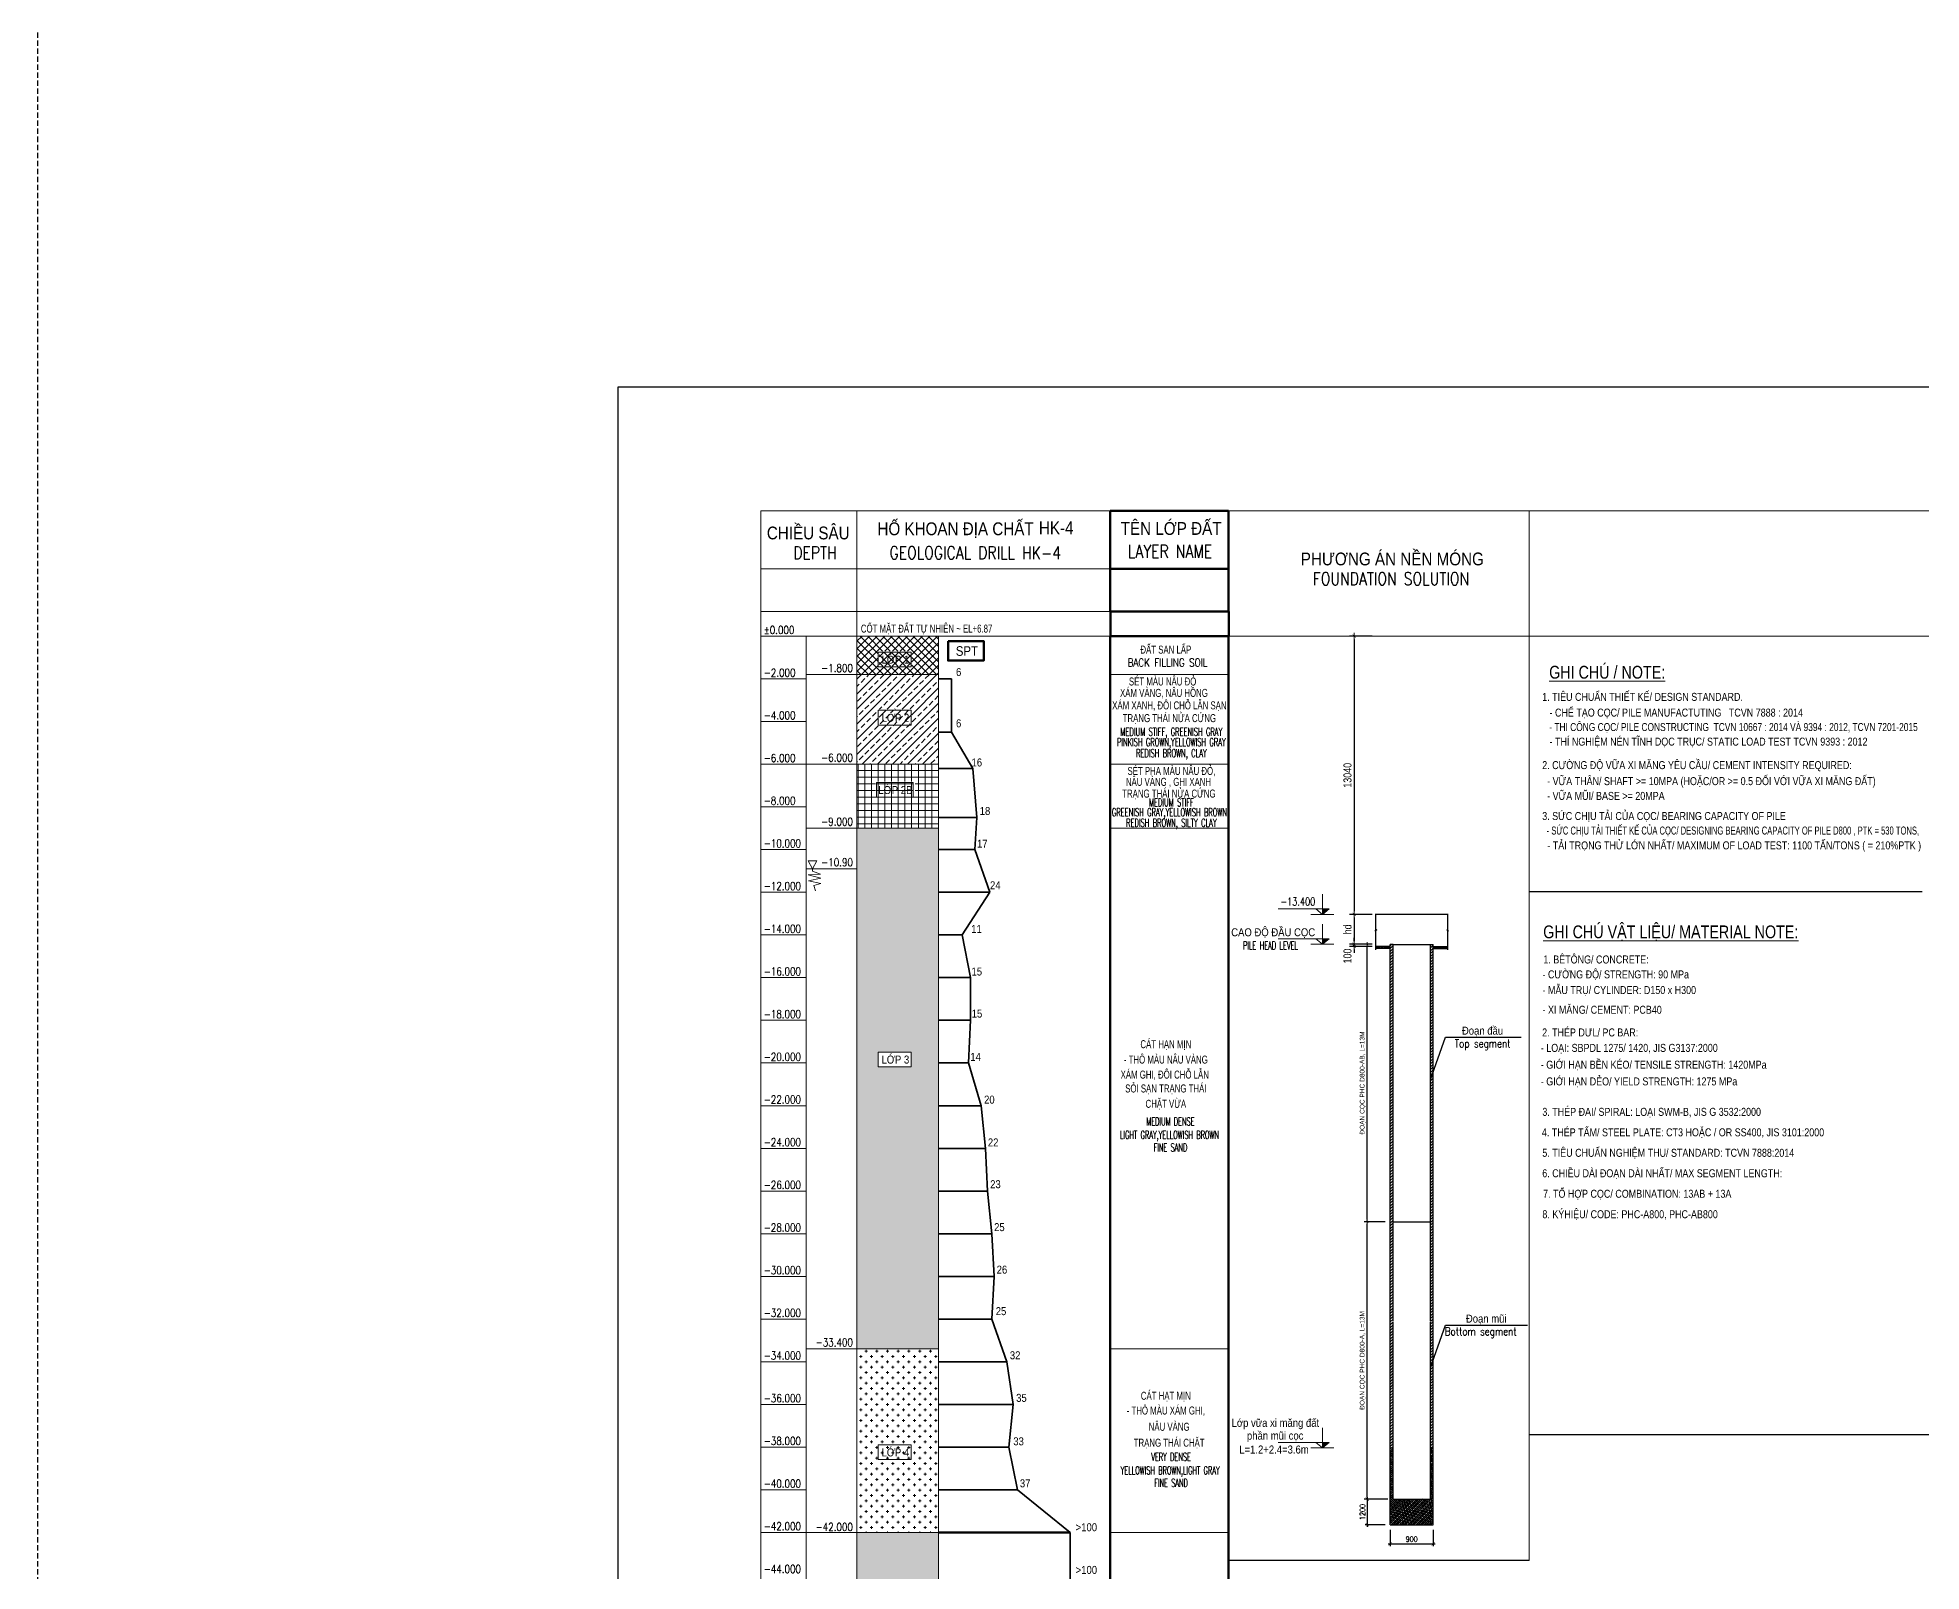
# Model space of a CAD drawing. Header units: millimetres. Extents: x -2123450 to -961021, y -260876 to 649159.
# Drawn here: x -1725347 to -1637070, y 8523 to 80387 of the extents above; entities that cross this region are included whole.
import ezdxf
from ezdxf.enums import TextEntityAlignment as Align

# ---------------------------------------------------------------- set-up
doc = ezdxf.new("R2010")
doc.units = ezdxf.units.MM
doc.header["$LTSCALE"] = 1000
doc.header["$MEASUREMENT"] = 0
doc.header["$PDMODE"] = 66
doc.linetypes.add('DASHED', pattern=[19.05, 12.7, -6.35])
doc.linetypes.add('HIDDEN', pattern=[0.375, 0.25, -0.125])
doc.layers.get('0').update_dxf_attribs({"linetype": 'CONTINUOUS'})
doc.layers.get('DEFPOINTS').update_dxf_attribs({"linetype": 'CONTINUOUS'})
for name, color, linetype in [('dim', 7, 'CONTINUOUS'), ('HIDEN', 9, 'HIDDEN'), ('TEXT', 7, 'CONTINUOUS')]:
    doc.layers.add(name, color=color, linetype=linetype)
for name, color, linetype, lineweight in [('NDC_S_CONTINUOUS', 3, 'CONTINUOUS', 20), ('NDC_S_DIM', 1, 'CONTINUOUS', 9), ('NDC_S_ENG TEXT', 2, 'CONTINUOUS', 9), ('NDC_S_FOUNDATION NAME', 7, 'CONTINUOUS', 20), ('NDC_S_HATCH MATERIAL', 8, 'CONTINUOUS', 13), ('NDC_S_LEADER', 1, 'CONTINUOUS', 9), ('NDC_S_LEVEL', 3, 'CONTINUOUS', 20), ('NDC_S_LEVEL TEXT', 7, 'CONTINUOUS', 20), ('NDC_S_PILE ON FOUNDATION PLAN', 9, 'DASHED', 9), ('NDC_S_REBAR', 4, 'CONTINUOUS', 35), ('NDC_S_REBAR SECTION', 6, 'CONTINUOUS', 25), ('NDC_S_VN TEXT', 7, 'CONTINUOUS', 9), ('NDC_S_VN TITLE', 6, 'CONTINUOUS', 9)]:
    doc.layers.add(name, color=color, linetype=linetype, lineweight=lineweight)
doc.styles.add('NDC_ARIAL', font='arial.ttf', dxfattribs={"width": 0.8})
doc.styles.add('NDC_ROMANS', font='romans.shx', dxfattribs={"width": 0.8, "bigfont": 'vns.shx'})
doc.styles.add('ROMANS', font='romans', dxfattribs={"width": 0.75, "bigfont": 'vns'})
doc.styles.get("Standard").update_dxf_attribs({"font": 'romans.shx', "bigfont": 'vns.shx'})
doc.dimstyles.new('Copy of NDC_1-100', dxfattribs={"dimscale": 100, "dimtxt": 2.2, "dimasz": 1, "dimexe": 1.5, "dimexo": 0, "dimgap": 0.8, "dimtad": 1, "dimdec": 0, "dimlfac": 1.5, "dimdsep": 46, "dimtxsty": 'NDC_ARIAL', "dimblk": 'DIMMARK', "dimcen": 49999.938995, "dimdle": 1.5, "dimclrd": 1, "dimclre": 1, "dimclrt": 3, "dimadec": 0, "dimazin": 0, "dimtfac": 1, "dimtdec": 0, "dimtix": 1, "dimtmove": 2, "dimatfit": 3, "dimfxl": 1, "dimarcsym": 0})
doc.dimstyles.new('DIM100', dxfattribs={"dimscale": 100, "dimtxt": 2.5, "dimasz": 1.5, "dimexe": 1, "dimexo": 0, "dimgap": 1, "dimtad": 1, "dimdec": 0, "dimzin": 0, "dimdsep": 46, "dimtxsty": 'ROMANS', "dimblk": 'ARCHTICK', "dimcen": 0, "dimdle": 1, "dimclrd": 1, "dimclre": 1, "dimclrt": 2, "dimadec": 0, "dimazin": 0, "dimtfac": 1, "dimtdec": 0, "dimtix": 1, "dimtofl": 0, "dimtmove": 2, "dimatfit": 3, "dimldrblk": 'ARCHTICK', "dimfxl": 40, "dimtolj": 1, "dimtzin": 0, "dimarcsym": 0})
doc.dimstyles.new('NDC_1-100', dxfattribs={"dimscale": 100, "dimtxt": 2.2, "dimasz": 1, "dimexe": 1.5, "dimexo": 2, "dimgap": 0.8, "dimtad": 1, "dimdec": 0, "dimdsep": 46, "dimtxsty": 'NDC_ARIAL', "dimblk": 'DIMMARK', "dimcen": 49999.938995, "dimdle": 1.5, "dimclrd": 1, "dimclre": 1, "dimclrt": 3, "dimadec": 0, "dimazin": 0, "dimtfac": 1, "dimtdec": 0, "dimtix": 1, "dimtmove": 2, "dimatfit": 3, "dimfxl": 1, "dimarcsym": 0})
doc.dimstyles.new('NDC_1-150', dxfattribs={"dimscale": 150, "dimtxt": 2.5, "dimasz": 1, "dimexe": 1.5, "dimexo": 0, "dimgap": 0.8, "dimtad": 1, "dimdec": 0, "dimdsep": 46, "dimtxsty": 'NDC_ARIAL', "dimblk": 'DIMMARK', "dimcen": 49999.938995, "dimdle": 1.5, "dimclrd": 1, "dimclre": 1, "dimclrt": 3, "dimadec": 0, "dimazin": 0, "dimtfac": 1, "dimtdec": 0, "dimtix": 1, "dimtmove": 2, "dimatfit": 3, "dimfxl": 1, "dimarcsym": 0})
pattern_1 = [(45, (-1851395.63, -197870.23), (-66.29126, 66.29126), [])]
pattern_2 = [(50, (-170153.855, -103856.626), (35.86300913, -3.13760675), [3.75, -41.25]), (355, (-170153.855, -103856.626), (-6.9375667, 37.6096067), [3, -33]), (100.4514445, (-170150.867, -103856.887), (28.9254423, 34.47199955), [3.1870096, -35.0571056]), (46.1842, (-170153.855, -103846.626), (53.3620665, -8.275964), [5.625, -61.875]), (96.6356355, (-170149.41, -103847.315), (46.7330973, 48.70593), [4.7805171, -52.585688]), (351.184164, (-170153.855, -103846.626), (46.7330973, 48.70593), [4.5, -49.5]), (21, (-170148.855, -103849.126), (29.8453526, -20.13094453), [3.75, -41.25]), (326, (-170148.855, -103849.126), (12.1657666, 36.25750225), [3, -33]), (71.4514447, (-170146.37, -103850.803), (42.0111188, 16.12655764), [3.1870095, -35.0571056]), (37.5, (-170153.855, -103856.626), (0.60799277, 16.64469269), [0, -32.6, 0, -33.5, 0, -33.125]), (7.5, (-170153.855, -103856.626), (13.15347687, 19.7205856), [0, -19.1, 0, -31.85, 0, -12.625]), (327.5, (-170165.005, -103856.626), (26.69112181, -1.12774359), [0, -12.5, 0, -39, 0, -51.75]), (317.5, (-170170.005, -103856.626), (29.15930847, 5.0052491), [0, -16.25, 0, -25.9, 0, -36.75])]

# ---------------------------------------------------------------- blocks, each defined once
blk = doc.blocks.new('HK4')
at = {"layer": 'NDC_S_HATCH MATERIAL'}
h = blk.add_hatch(dxfattribs=at)
h.set_pattern_fill('ANSI37', color=256, scale=2000)
h.set_pattern_definition([(45, (599674.7, -615917.2), (-176.776695, 176.776695), []), (135, (599674.7, -615917.2), (-176.776695, -176.776695), [])])
h.paths.add_polyline_path([(8333, 0), (4509, 0), (4509, -1800), (8333, -1800)])
h.paths.add_polyline_path([(5495, -1439), (5495, -746), (7052, -746), (7052, -1439)], flags=16)
h.paths.add_polyline_path([(5542, -1412), (7077, -1412), (7077, -697), (5542, -697)], flags=16)
h = blk.add_hatch(dxfattribs=at)
h.set_pattern_fill('ANSI33', color=256, scale=2000)
h.set_pattern_definition([(45, (599674.7, -615917.2), (-353.5534, 353.5534), []), (45, (600028.26, -615917.2), (-353.5534, 353.5534), [250, -125])])
h.paths.add_polyline_path([(8333, -1800), (4509, -1800), (4509, -6000), (8333, -6000)])
h.paths.add_polyline_path([(7052, -3470), (7052, -4163), (5495, -4163), (5495, -3470)], flags=16)
h.paths.add_polyline_path([(5542, -4135), (7077, -4135), (7077, -3421), (5542, -3421)], flags=16)
h = blk.add_hatch(dxfattribs=at)
h.set_pattern_fill('NET', color=256, scale=2500, pattern_type=2)
h.set_pattern_definition([(0, (599674.7, -518011.1), (0, 312.5), []), (90, (599674.7, -518011.1), (-312.5, 2e-14), [])])
h.paths.add_polyline_path([(8333, -6000), (4509, -6000), (4509, -9000), (8333, -9000)])
h.paths.add_polyline_path([(5429, -7549), (5429, -6856), (7149, -6856), (7149, -7549)], flags=16)
h.paths.add_polyline_path([(5381, -7521), (7238, -7521), (7238, -6807), (5381, -6807)], flags=16)
h = blk.add_hatch(dxfattribs=at)
h.set_pattern_fill('AR-SAND', color=256, scale=100)
h.set_pattern_definition([(37.5, (599674.71, -615917.2), (-6.299336, 192.682377), [0, -152, 0, -170, 0, -162.5]), (7.5, (599674.7, -615917.2), (176.97767, 282.21461), [0, -82, 0, -137, 0, -52.5]), (327.5, (599551.7, -615917.2), (311.414186, 0.565905), [0, -50, 0, -180, 0, -235]), (317.5, (599551.7, -615917.2), (300.61266, 87.76756), [0, -25, 0, -118, 0, -135])])
h.paths.add_polyline_path([(8333, -9000), (4509, -9000), (4509, -33400), (8333, -33400)])
h.paths.add_polyline_path([(7052, -19485), (7052, -20177), (5495, -20177), (5495, -19485)], flags=16)
h = blk.add_hatch(dxfattribs=at)
h.set_pattern_fill('CROSS', color=256, scale=1000)
h.set_pattern_definition([(0, (599674.7, -615917.2), (250, 250), [125, -375]), (90, (599737.2, -615979.7), (-250, 250), [125, -375])])
h.paths.add_polyline_path([(8333, -33400), (4509, -33400), (4509, -42000), (8333, -42000)])
h.paths.add_polyline_path([(7052, -37893), (7052, -38586), (5495, -38586), (5495, -37893)], flags=16)
h.paths.add_polyline_path([(5542, -38558), (7077, -38558), (7077, -37844), (5542, -37844)], flags=16)
h = blk.add_hatch(dxfattribs=at)
h.set_pattern_fill('GRAVEL', color=256, scale=1000)
h.set_pattern_definition([(228.012788, (383067.294, -436211.084), (-8000, -9000), [134.536, -13319.088]), (184.969741, (382977.294, -436311.084), (12000, 1000), [230.868, -22855.9248]), (132.510447, (382747.294, -436331.084), (10000, -11000), [162.788, -16116.0326]), (267.273689, (382357.294, -436581.084), (1000, 20000), [210.238, -20813.558]), (292.833654, (382347.294, -436791.084), (-5000, 12000), [206.155, -20409.3731]), (357.273689, (382427.294, -436981.084), (-20000, 1000), [210.238, -20813.558]), (37.6942405, (382637.294, -436991.084), (-13000, -10000), [278.029, -27524.8485]), (72.255328, (382857.294, -436821.084), (7000, 22000), [262.488, -25986.3215]), (121.429566, (382937.294, -436571.084), (-8000, 13000), [210.95, -20884.0731]), (175.236358, (382827.29, -436391.08), (11000, -1000), [240.832, -11800.7626]), (222.397438, (382587.294, -436371.084), (-12000, -11000), [311.448, -30833.375]), (138.814075, (383347.29, -436591.08), (-7000, 6000), [106.301, -10523.8448]), (171.469234, (383267.294, -436521.084), (13000, -2000), [202.237, -20021.5114]), (225, (383067.3, -436491.1), (-1e-13, -1000), [141.421, -1272.7926]), (203.19859, (382997.3, -436371.08), (5000, 2000), [76.158, -7539.6151]), (291.80141, (382927.3, -436401.08), (-1000, 3000), [107.703, -5277.4618]), (30.963757, (382967.3, -436501.08), (3000, 2000), [174.929, -5656.0229]), (161.56505, (383117.3, -436411.08), (2000, -1000), [126.491, -3035.7867]), (16.38954, (382347.294, -436401.084), (10000, 3000), [177.2, -17542.8451]), (70.346176, (382517.294, -436351.084), (-4000, -11000), [148.661, -14717.4077]), (293.19859, (383117.3, -436211.08), (-2000, 5000), [152.315, -7463.4581]), (343.61046, (383177.294, -436351.084), (-10000, 3000), [177.2, -17542.8451]), (339.443955, (382347.29, -437021.08), (-5000, 2000), [170.88, -8373.1237]), (294.77514, (382507.294, -437081.084), (-5000, 11000), [143.178, -14174.643]), (66.80141, (383127.3, -437211.08), (2000, 5000), [152.315, -7463.4581]), (17.354025, (383187.294, -437071.084), (-13000, -4000), [167.631, -16595.4236]), (69.443955, (382637.29, -437211.08), (-2000, -5000), [85.44, -8458.5637]), (101.309932, (383067.3, -437211.08), (-1000, 4000), [50.99, -5048.0295]), (165.963757, (383057.3, -437161.08), (3000, -1000), [206.155, -3916.9506]), (186.009006, (382857.294, -437111.084), (10000, 1000), [191.05, -18913.9232]), (303.69007, (382967.3, -436591.08), (-1000, 2000), [144.222, -3461.3293]), (353.157227, (383047.294, -436711.084), (17000, -2000), [251.794, -24927.5626]), (60.945396, (383297.29, -436741.08), (-4000, -7000), [102.956, -10192.6741]), (90, (383347.3, -436651.1), (-1000, 1000), [60, -940]), (120.256437, (382837.294, -437081.084), (4000, -7000), [138.924, -13753.52]), (48.012788, (382767.294, -436961.084), (8000, 9000), [269.072, -13184.552]), (0, (382947.3, -436761.1), (1000, 1000), [260, -740]), (325.304846, (383207.294, -436761.084), (10000, -7000), [158.114, -15653.2743]), (254.054604, (383337.3, -436851.08), (-1000, -4000), [145.602, -7134.5079]), (207.645975, (383297.294, -436991.084), (-19000, -10000), [237.065, -23469.4742]), (175.426079, (383087.294, -437101.084), (-13000, 1000), [250.799, -24829.0734])])
h.paths.add_polyline_path([(7175, -49467), (7175, -50132), (7201, -50132), (7201, -49418), (5665, -49418), (5665, -49467)], flags=16)
h.paths.add_polyline_path([(5618, -50160), (5618, -49467), (7175, -49467), (7175, -50160)], flags=16)
h.paths.add_polyline_path([(8333, -42000), (4509, -42000), (4509, -67200), (8333, -67200)])
at = {"layer": 'NDC_S_CONTINUOUS'}
for p, q in [((4509, -67200), (4509, 5871)), ((16380, 1149), (16380, 5871)), ((0, -67200), (0, 0)), ((2130, 0), (0, 0)), ((2130, -67200), (2130, 0)), ((16381, -67199), (16380, 0)), ((8333, -67200), (8333, 0)), ((2130, -2000), (0, -2000)), ((4509, -1800), (2130, -1800)), ((8333, -1800), (4509, -1800)), ((2130, -4000), (0, -4000)), ((2130, -6000), (0, -6000)), ((4509, -6000), (2130, -6000)), ((8333, -6000), (4509, -6000)), ((8333, -6000), (4509, -6000)), ((2130, -8000), (0, -8000)), ((4509, -9000), (2130, -9000)), ((8333, -9000), (4509, -9000)), ((8333, -9000), (4509, -9000)), ((2130, -10000), (0, -10000)), ((2130, -12000), (0, -12000)), ((2130, -14000), (0, -14000)), ((2130, -16000), (0, -16000)), ((2130, -18000), (0, -18000)), ((2130, -20000), (0, -20000)), ((2130, -22000), (0, -22000)), ((2130, -24000), (0, -24000)), ((2130, -26000), (0, -26000)), ((2130, -28000), (0, -28000)), ((2130, -30000), (0, -30000)), ((2130, -32000), (0, -32000)), ((4509, -33400), (2130, -33400)), ((8333, -33400), (4509, -33400)), ((2130, -34000), (0, -34000)), ((2130, -36000), (0, -36000)), ((2130, -38000), (0, -38000)), ((2130, -40000), (0, -40000)), ((2130, -42000), (0, -42000)), ((4509, -42000), (2130, -42000)), ((8333, -42000), (4509, -42000))]:
    blk.add_line(p, q, dxfattribs=at)
at = {"layer": 'NDC_S_CONTINUOUS', "lineweight": 100}
blk.add_line((8333, -42000), (14508, -42000), dxfattribs=at)
at = {"layer": 'NDC_S_CONTINUOUS'}
for points in [[(4509, 3150), (0, 3150), (0, 5871), (4509, 5871)], [(16380, 3150), (4509, 3150), (4509, 5871), (16380, 5871)], [(4509, 1149), (0, 1149), (0, 3150), (4509, 3150)], [(16380, 1149), (4509, 1149), (4509, 3150), (16380, 3150)], [(4509, 0), (0, 0), (0, 1149), (4509, 1149)], [(16380, 0), (4509, 0), (4509, 1149), (16380, 1149)]]:
    blk.add_lwpolyline(points, close=True, dxfattribs=at)
at = {"layer": 'NDC_S_CONTINUOUS', "lineweight": 100}
blk.add_lwpolyline([(8779, -233), (10450, -233), (10450, -1145), (8779, -1145)], close=True, dxfattribs=at)
at = {"layer": 'NDC_S_DIM'}
for points in [[(5495, -746), (7052, -746), (7052, -1439), (5495, -1439)], [(5495, -3470), (7052, -3470), (7052, -4163), (5495, -4163)], [(5429, -6856), (7149, -6856), (7149, -7549), (5429, -7549)], [(5495, -19485), (7052, -19485), (7052, -20177), (5495, -20177)], [(5495, -37893), (7052, -37893), (7052, -38586), (5495, -38586)]]:
    blk.add_lwpolyline(points, close=True, dxfattribs=at)
at = {"layer": 'NDC_S_PILE ON FOUNDATION PLAN', "linetype": 'Continuous'}
blk.add_line((4509, -10900), (2130, -10900), dxfattribs=at)
for points in [[(2224, -10528), (2633, -10528), (2429, -10900), (2224, -10528)], [(2429, -10900), (2429, -11006), (2806, -11150), (2217, -11184), (2809, -11333), (2234, -11464), (2819, -11593), (2494, -11676), (2559, -11933)]]:
    blk.add_lwpolyline(points, dxfattribs=at)
at = {"layer": 'NDC_S_REBAR', "color": 3}
for p, q in [((8333, -2000), (8933, -2000)), ((8933, -2000), (8933, -4500)), ((8333, -4500), (8933, -4500)), ((8933, -4500), (9933, -6200)), ((8333, -6200), (9933, -6200)), ((9933, -6200), (10133, -8500)), ((8333, -8500), (10133, -8500)), ((10133, -8500), (10033, -10000)), ((8333, -10000), (10033, -10000)), ((10033, -10000), (10733, -12000)), ((8333, -12000), (10733, -12000)), ((10733, -12000), (9433, -14000)), ((8333, -14000), (9433, -14000)), ((9433, -14000), (9833, -16000)), ((8333, -16000), (9833, -16000)), ((9833, -16000), (9833, -18000)), ((8333, -18000), (9833, -18000)), ((9833, -18000), (9733, -20000)), ((8333, -20000), (9733, -20000)), ((9733, -20000), (10333, -22000)), ((8333, -22000), (10333, -22000)), ((10333, -22000), (10533, -24000)), ((8333, -24000), (10533, -24000)), ((10533, -24000), (10633, -26000)), ((8333, -26000), (10633, -26000)), ((10633, -26000), (10833, -28000)), ((8333, -28000), (10833, -28000)), ((10833, -28000), (10933, -30000)), ((8333, -30000), (10933, -30000)), ((10933, -30000), (10833, -32000)), ((8333, -32000), (10833, -32000)), ((10833, -32000), (11533, -34000)), ((8333, -34000), (11533, -34000)), ((11533, -34000), (11833, -36000)), ((8333, -36000), (11833, -36000)), ((11833, -36000), (11633, -38000)), ((8333, -38000), (11633, -38000)), ((11633, -38000), (12033, -40000)), ((8333, -40000), (12033, -40000)), ((12033, -40000), (14508, -42000)), ((14508, -42000), (14508, -66000))]:
    blk.add_line(p, q, dxfattribs=at)
at = {"layer": 'NDC_S_ENG TEXT', "style": 'NDC_ROMANS', "width": 0.8}
for s, p in [('%%P0.000', (137, 102)), ('-2.000', (137, -1898)), ('-4.000', (137, -3898)), ('-6.000', (137, -5898)), ('-8.000', (137, -7898)), ('-10.000', (137, -9898)), ('-12.000', (137, -11898)), ('-14.000', (137, -13898)), ('-16.000', (137, -15898)), ('-18.000', (137, -17898)), ('-20.000', (137, -19898)), ('-22.000', (137, -21898)), ('-24.000', (137, -23898)), ('-26.000', (137, -25898)), ('-28.000', (137, -27898)), ('-30.000', (137, -29898)), ('-32.000', (137, -31898)), ('-34.000', (137, -33898)), ('-36.000', (137, -35898)), ('-38.000', (137, -37898)), ('-40.000', (137, -39898)), ('-42.000', (137, -41898)), ('-44.000', (137, -43898))]:
    blk.add_text(s, height=375, dxfattribs=at).set_placement(p)
for s, p in [('-1.800', (4318, -1493)), ('-6.000', (4318, -5693)), ('-9.000', (4318, -8693)), ('-10.90', (4318, -10593)), ('-33.400', (4318, -33093)), ('-42.000', (4318, -41742))]:
    blk.add_text(s, height=375, dxfattribs=at).set_placement(p, align=Align.MIDDLE_RIGHT)
at = {"layer": 'NDC_S_FOUNDATION NAME', "style": 'NDC_ARIAL', "width": 0.7}
blk.add_text('CỐT MẶT ĐẤT TỰ NHIÊN ~ EL+6.87', height=375, dxfattribs=at).set_placement((4692, 167))
at = {"layer": 'NDC_S_FOUNDATION NAME', "style": 'NDC_ARIAL', "width": 0.85}
blk.add_text('SPT', height=450, dxfattribs=at).set_placement((9661, -695), align=Align.MIDDLE)
at = {"layer": 'NDC_S_LEVEL TEXT', "style": 'NDC_ARIAL', "width": 0.85}
for s, p in [('6', (9275, -1678)), ('6', (9275, -4083)), ('16', (10127, -5917)), ('18', (10509, -8191)), ('17', (10384, -9723)), ('24', (10991, -11670)), ('11', (10112, -13721)), ('15', (10125, -15716)), ('15', (10133, -17688)), ('14', (10068, -19713)), ('20', (10713, -21717)), ('22', (10891, -23719)), ('23', (10999, -25680)), ('25', (11183, -27692)), ('26', (11304, -29683)), ('25', (11259, -31628)), ('32', (11922, -33695)), ('35', (12217, -35691)), ('33', (12082, -37726)), ('37', (12391, -39695)), ('>100', (15260, -41754)), ('>100', (15260, -43754))]:
    blk.add_text(s, height=375, dxfattribs=at).set_placement(p, align=Align.MIDDLE)
at = {"layer": 'NDC_S_VN TITLE', "style": 'NDC_ARIAL', "width": 0.85}
for s, height, p in [('CHIỀU SÂU', 600, (2225, 4922)), ('HỐ KHOAN ĐỊA CHẤT', 600, (9129, 5056)), ('HK-4', 600, (13845, 5077)), ('LỚP 1', 375, (6309, -1055)), ('LỚP 2', 375, (6309, -3778)), ('LỚP 2B', 375, (6309, -7164)), ('LỚP 3', 375, (6309, -19793)), ('LỚP 4', 375, (6309, -38201))]:
    blk.add_text(s, height=height, dxfattribs=at).set_placement(p, align=Align.MIDDLE)
at = {"layer": 'TEXT', "color": 3, "linetype": 'Continuous', "ltscale": 0.8, "width": 0.8}
for s, p in [('DEPTH', (2541, 3909)), ('GEOLOGICAL DRILL HK-4', (10054, 3909))]:
    blk.add_text(s, height=600, dxfattribs=at).set_placement(p, align=Align.MIDDLE_CENTER)
blk = doc.blocks.new('TRỤ DC HK4-B3')
at = {"layer": 'NDC_S_CONTINUOUS'}
for p, q in [((21923, -7671), (16381, -7671)), ((21923, -7671), (16381, -7671)), ((21923, -11871), (16381, -11871)), ((21923, -14871), (16381, -14871)), ((21923, -39271), (16381, -39271)), ((21923, -47871), (16381, -47871))]:
    blk.add_line(p, q, dxfattribs=at)
at = {"layer": 'NDC_S_CONTINUOUS', "lineweight": 100}
for points in [[(21923, 0), (16380, 0), (16380, -2721), (21923, -2721)], [(21923, -2721), (16380, -2721), (16380, -4721), (21923, -4721)], [(21936, -4721), (16392, -4721), (16392, -5871), (21936, -5871)], [(16380, -5871), (21923, -5871), (21923, -73071), (16380, -73071)]]:
    blk.add_lwpolyline(points, close=True, dxfattribs=at)
at = {"color": 3}
blk.add_blockref('HK4', (0, -5871), dxfattribs=at)
at = {"layer": 'NDC_S_FOUNDATION NAME', "color": 2, "style": 'NDC_ARIAL', "width": 0.7}
for s, p in [('ĐẤT SAN LẤP', (18984, -6447)), ('SÉT MÀU NÂU ĐỎ', (18833, -7940)), ('XÁM XANH, ĐÔI CHỖ LẪN SẠN', (19150, -9098)), ('XÁM VÀNG, NÂU HỒNG', (18896, -8507)), ('TRẠNG THÁI NỬA CỨNG', (19150, -9695)), ('SÉT PHA MÀU NÂU ĐỎ,', (19244, -12165)), ('TRẠNG THÁI NỬA CỨNG', (19127, -13231)), ('NÂU VÀNG , GHI XANH', (19108, -12681)), ('CÁT HẠN MỊN', (18984, -24982)), ('- THÔ MÀU NÂU VÀNG', (18984, -25664)), ('XÁM GHI, ĐÔI CHỖ LẪN ', (18984, -26393)), ('SỎI SẠN TRẠNG THÁI', (18984, -27049)), ('CHẶT VỪA', (18984, -27775)), ('CÁT HẠT MỊN', (18984, -41457)), ('- THÔ MÀU XÁM GHI,', (18984, -42139)), ('NÂU VÀNG', (19139, -42868)), ('TRẠNG THÁI CHẶT', (19139, -43656))]:
    blk.add_text(s, height=375, dxfattribs=at).set_placement(p, align=Align.MIDDLE)
at = {"layer": 'NDC_S_VN TITLE', "style": 'NDC_ARIAL', "width": 0.85}
blk.add_text('TÊN LỚP ĐẤT', height=600, dxfattribs=at).set_placement((19230, -738), align=Align.MIDDLE)
at = {"layer": 'TEXT', "color": 3, "linetype": 'Continuous', "ltscale": 0.8}
for s, height, width, p in [('LAYER NAME', 600, 0.8, (19181, -1897)), ('BACK FILLING SOIL', 375, 0.8, (19064, -7109)), ('MEDIUM STIFF, GREENISH GRAY', 375, 0.55, (19244, -10349)), ('PINKISH GROWN,YELLOWISH GRAY', 375, 0.55, (19244, -10834)), ('REDISH BROWN, CLAY', 375, 0.55, (19244, -11353)), ('GREENISH GRAY,YELLOWISH BROWN', 375, 0.55, (19154, -14119)), ('MEDIUM STIFF', 375, 0.55, (19244, -13658)), ('REDISH BROWN, SILTY CLAY', 375, 0.55, (19244, -14613)), ('LIGHT GRAY,YELLOWISH BROWN', 375, 0.6, (19154, -29240)), ('MEDIUM DENSE', 375, 0.6, (19199, -28610)), ('FINE SAND', 375, 0.6, (19199, -29828)), ('YELLOWISH BROWN,LIGHT GRAY', 375, 0.6, (19184, -44959)), ('VERY DENSE', 375, 0.6, (19229, -44329)), ('FINE SAND', 375, 0.6, (19229, -45547))]:
    blk.add_text(s, height=height, dxfattribs=dict(at, width=width)).set_placement(p, align=Align.MIDDLE_CENTER)
blk = doc.blocks.new('COT CAO DO')
at = {"layer": 'NDC_S_LEVEL'}
h = blk.add_hatch(color=256, dxfattribs=at)
h.dxf.hatch_style = 1
h.paths.add_polyline_path([(48207, 284502), (48521, 284502), (48207, 284239)])
for p, q in [((48207, 284239), (48207, 285183)), ((48521, 284502), (46132, 284502)), ((47893, 284502), (48207, 284239)), ((48521, 284502), (48207, 284239)), ((48745, 284239), (47669, 284239))]:
    blk.add_line(p, q, dxfattribs=at)
blk = doc.blocks.new('DIMMARK')
at = {"layer": 'NDC_S_DIM', "color": 1}
blk.add_line((-1.5, 0), (1, 0), dxfattribs=at)
at = {"layer": 'NDC_S_DIM', "color": 2, "const_width": 0.15}
blk.add_lwpolyline([(-0.5, -0.5), (0.5, 0.5)], dxfattribs=at)
blk = doc.blocks.new('*D476')
at = {"layer": 'DEFPOINTS', "color": 0, "transparency": 16777216}
for p in [(-1662800, 52343), (-1663649, 39303), (-1662800, 39303)]:
    blk.add_point(p, dxfattribs=at)
at = {"layer": 'NDC_S_DIM', "color": 1, "lineweight": -2, "transparency": 16777216}
for p, q in [((-1662800, 52343), (-1663874, 52343)), ((-1663649, 52193), (-1663649, 39453)), ((-1662800, 39303), (-1663874, 39303))]:
    blk.add_line(p, q, dxfattribs=at)
at = {"layer": 'NDC_S_DIM', "color": 1, "lineweight": -2, "transparency": 16777216, "xscale": 150, "yscale": 150, "zscale": 150}
for p, rotation in [((-1663649, 52343), 90), ((-1663649, 39303), 270)]:
    blk.add_blockref('DIMMARK', p, dxfattribs=dict(at, rotation=rotation))
at = {"layer": 'NDC_S_DIM', "color": 3, "transparency": 16777216, "insert": (-1663961, 45823), "char_height": 375, "attachment_point": 5, "rotation": 90, "style": 'NDC_ARIAL'}
blk.add_mtext('13040', dxfattribs=at)
blk = doc.blocks.new('*D477')
at = {"layer": 'DEFPOINTS', "color": 0, "transparency": 16777216}
for p in [(-1662800, 39303), (-1663649, 37903), (-1662800, 37903)]:
    blk.add_point(p, dxfattribs=at)
at = {"layer": 'NDC_S_DIM', "color": 1, "lineweight": -2, "transparency": 16777216}
for p, q in [((-1662800, 39303), (-1663874, 39303)), ((-1663649, 39153), (-1663649, 38053)), ((-1662800, 37903), (-1663874, 37903))]:
    blk.add_line(p, q, dxfattribs=at)
at = {"layer": 'NDC_S_DIM', "color": 1, "lineweight": -2, "transparency": 16777216, "xscale": 150, "yscale": 150, "zscale": 150}
for p, rotation in [((-1663649, 39303), 90), ((-1663649, 37903), 270)]:
    blk.add_blockref('DIMMARK', p, dxfattribs=dict(at, rotation=rotation))
at = {"layer": 'NDC_S_DIM', "color": 3, "transparency": 16777216, "insert": (-1663960, 38603), "char_height": 375, "attachment_point": 5, "rotation": 90, "style": 'NDC_ARIAL'}
blk.add_mtext('hd', dxfattribs=at)
blk = doc.blocks.new('*D478')
at = {"layer": 'DEFPOINTS', "color": 0, "transparency": 16777216}
for p in [(-1663649, 37903), (-1662800, 37903), (-1662800, 37803)]:
    blk.add_point(p, dxfattribs=at)
at = {"layer": 'NDC_S_DIM', "color": 1, "lineweight": -2, "transparency": 16777216}
for p, q in [((-1663649, 38053), (-1663649, 38203)), ((-1662800, 37903), (-1663874, 37903)), ((-1662800, 37803), (-1663874, 37803)), ((-1663649, 37803), (-1663649, 37903)), ((-1663649, 37653), (-1663649, 37503))]:
    blk.add_line(p, q, dxfattribs=at)
at = {"layer": 'NDC_S_DIM', "color": 1, "lineweight": -2, "transparency": 16777216, "xscale": 150, "yscale": 150, "zscale": 150}
for p, rotation in [((-1663649, 37903), 270), ((-1663649, 37803), 90)]:
    blk.add_blockref('DIMMARK', p, dxfattribs=dict(at, rotation=rotation))
at = {"layer": 'NDC_S_DIM', "color": 3, "transparency": 16777216, "insert": (-1663961, 37354), "char_height": 375, "attachment_point": 5, "rotation": 90, "style": 'NDC_ARIAL'}
blk.add_mtext('100', dxfattribs=at)
blk = doc.blocks.new('*D479')
at = {"layer": 'DEFPOINTS', "color": 0, "transparency": 16777216}
for p in [(-1663035, 37903), (-1662800, 37903), (-1662800, 24903)]:
    blk.add_point(p, dxfattribs=at)
at = {"layer": 'dim', "color": 1, "lineweight": -2, "transparency": 16777216}
for p, q in [((-1662800, 37903), (-1663185, 37903)), ((-1663035, 25003), (-1663035, 37803)), ((-1662800, 24903), (-1663185, 24903))]:
    blk.add_line(p, q, dxfattribs=at)
at = {"layer": 'dim', "color": 1, "lineweight": -2, "transparency": 16777216, "xscale": 100, "yscale": 100, "zscale": 100}
for p, rotation in [((-1663035, 37903), 90), ((-1663035, 24903), 270)]:
    blk.add_blockref('DIMMARK', p, dxfattribs=dict(at, rotation=rotation))
at = {"layer": 'dim', "color": 3, "transparency": 16777216, "insert": (-1663252, 31403), "char_height": 220, "attachment_point": 5, "rotation": 90, "style": 'NDC_ARIAL'}
blk.add_mtext('ĐOẠN CỌC PHC D800-AB, L=13M', dxfattribs=at)
blk = doc.blocks.new('*D480')
at = {"layer": 'DEFPOINTS', "color": 0, "transparency": 16777216}
for p in [(-1663035, 24903), (-1662202, 24903), (-1662077, 11903)]:
    blk.add_point(p, dxfattribs=at)
at = {"layer": 'dim', "color": 1, "lineweight": -2, "transparency": 16777216}
for p, q in [((-1662202, 24903), (-1663185, 24903)), ((-1663035, 12003), (-1663035, 24803)), ((-1662077, 11903), (-1663185, 11903))]:
    blk.add_line(p, q, dxfattribs=at)
at = {"layer": 'dim', "color": 1, "lineweight": -2, "transparency": 16777216, "xscale": 100, "yscale": 100, "zscale": 100}
for p, rotation in [((-1663035, 24903), 90), ((-1663035, 11903), 270)]:
    blk.add_blockref('DIMMARK', p, dxfattribs=dict(at, rotation=rotation))
at = {"layer": 'dim', "color": 3, "transparency": 16777216, "insert": (-1663252, 18403), "char_height": 220, "attachment_point": 5, "rotation": 90, "style": 'NDC_ARIAL'}
blk.add_mtext('ĐOẠN CỌC PHC D800-A, L=13M', dxfattribs=at)
blk = doc.blocks.new('_ArchTick')
at = {"color": 0, "linetype": 'ByBlock', "lineweight": 0, "const_width": 0.15}
blk.add_lwpolyline([(-0.5, -0.5), (0.5, 0.5)], dxfattribs=at)
blk = doc.blocks.new('*D481')
at = {"color": 1, "lineweight": -2, "transparency": 16777216}
for p, q in [((-1662202, 11903), (-1663135, 11903)), ((-1663035, 12003), (-1663035, 10603)), ((-1662202, 10703), (-1663135, 10703))]:
    blk.add_line(p, q, dxfattribs=at)
at = {"layer": 'DEFPOINTS', "color": 0, "transparency": 16777216}
for p in [(-1662202, 11903), (-1663035, 10703), (-1662202, 10703)]:
    blk.add_point(p, dxfattribs=at)
at = {"color": 1, "lineweight": -2, "transparency": 16777216, "xscale": 150, "yscale": 150, "zscale": 150}
for p, rotation in [((-1663035, 11903), 90), ((-1663035, 10703), 270)]:
    blk.add_blockref('_ArchTick', p, dxfattribs=dict(at, rotation=rotation))
at = {"color": 2, "transparency": 16777216, "insert": (-1663260, 11303), "char_height": 250, "attachment_point": 5, "rotation": 90, "style": 'ROMANS'}
blk.add_mtext('\\A1;1200', dxfattribs=at)
blk = doc.blocks.new('*D869')
at = {"color": 1, "lineweight": -2, "transparency": 16777216}
for p, q in [((-1662061, 9808), (-1659849, 9808)), ((-1661961, 10461), (-1661961, 9708)), ((-1659949, 10461), (-1659949, 9708))]:
    blk.add_line(p, q, dxfattribs=at)
at = {"layer": 'DEFPOINTS', "color": 0, "transparency": 16777216}
for p in [(-1661961, 10461), (-1659949, 10461), (-1659949, 9808)]:
    blk.add_point(p, dxfattribs=at)
at = {"color": 1, "lineweight": -2, "transparency": 16777216, "xscale": 150, "yscale": 150, "zscale": 150, "rotation": 180}
blk.add_blockref('_ArchTick', (-1661961, 9808), dxfattribs=at)
at = {"color": 1, "lineweight": -2, "transparency": 16777216, "xscale": 150, "yscale": 150, "zscale": 150}
blk.add_blockref('_ArchTick', (-1659949, 9808), dxfattribs=at)
at = {"color": 2, "transparency": 16777216, "insert": (-1660955, 10033), "char_height": 250, "attachment_point": 5, "style": 'ROMANS'}
blk.add_mtext('\\A1;900', dxfattribs=at)

msp = doc.modelspace()

# ---------------------------------------------------------------- hatches: boundary and pattern name
h = msp.add_hatch()
h.set_pattern_fill('ANSI31', color=256, scale=750, style=0)
h.set_pattern_definition(pattern_1)
h.paths.add_polyline_path([(-1659948.79, 37902.67), (-1660073.79, 37902.67), (-1660073.79, 20206.32), (-1659948.79, 20206.32)])
h.paths.add_polyline_path([(-1661823.79, 37902.67), (-1661960.58, 37902.67), (-1661960.58, 20206.47), (-1661823.79, 20206.47)])
h = msp.add_hatch()
h.set_pattern_fill('ANSI31', color=256, scale=750, style=0)
h.set_pattern_definition(pattern_1)
h.paths.add_polyline_path([(-1659948.79, 20197.95), (-1660073.79, 20197.95), (-1660073.79, 14302.67), (-1659948.79, 14302.67)])
h.paths.add_polyline_path([(-1661823.79, 20197.95), (-1661948.79, 20197.95), (-1661960.58, 14302.67), (-1661823.79, 14302.67)])
h = msp.add_hatch()
h.set_pattern_fill('ANSI38', color=256, scale=550, style=0)
h.set_pattern_definition([(45, (-1851395.634, -205317.32), (-48.613591, 48.613591), []), (135, (-1851395.634, -205317.32), (-145.840774, 48.613591), [171.875, -103.125])])
h.paths.add_polyline_path([(-1661823.79, 14302.67), (-1661960.58, 14302.67), (-1661960.58, 10702.67), (-1659948.79, 10702.67), (-1659948.79, 14302.67), (-1660073.79, 14302.67), (-1660073.79, 11902.67), (-1661823.79, 11902.67)])
at = {"layer": 'NDC_S_HATCH MATERIAL'}
h = msp.add_hatch(dxfattribs=at)
h.set_pattern_fill('AR-CONC', color=256, scale=5)
h.set_pattern_definition(pattern_2)
h.paths.add_polyline_path([(-1661960.58, 37802.68), (-1662636.95, 37802.68), (-1662636.95, 37702.68), (-1661960.58, 37702.68)])
h = msp.add_hatch(dxfattribs=at)
h.set_pattern_fill('AR-CONC', color=256, scale=5)
h.set_pattern_definition(pattern_2)
h.paths.add_polyline_path([(-1659937, 37802.68), (-1659260.63, 37802.68), (-1659260.63, 37702.68), (-1659937, 37702.68)])

# ---------------------------------------------------------------- linework, layer by layer
for p, q in [((-1655445.74, 40380.4), (-1637035.68, 40380.4)), ((-1659260.63, 39302.68), (-1662636.95, 39302.68)), ((-1661960.58, 37802.68), (-1662636.95, 37802.68)), ((-1661960.58, 37702.68), (-1662636.95, 37702.68)), ((-1661960.58, 10702.67), (-1661960.58, 37902.67)), ((-1661823.79, 37902.67), (-1661960.58, 37902.67)), ((-1661823.79, 27314.24), (-1661823.79, 37902.67)), ((-1661823.79, 37902.67), (-1660073.79, 37902.67)), ((-1660073.79, 27314.24), (-1660073.79, 37902.67)), ((-1660073.79, 37902.67), (-1659948.79, 37902.67)), ((-1659948.79, 10702.67), (-1659948.79, 37902.67)), ((-1659937, 37802.68), (-1659260.63, 37802.68)), ((-1659937, 37702.68), (-1659260.63, 37702.68)), ((-1661823.79, 20239.77), (-1661823.79, 27314.24)), ((-1660073.79, 20239.77), (-1660073.79, 27314.24)), ((-1661823.79, 24902.67), (-1660073.79, 24902.67)), ((-1661823.79, 11902.67), (-1661823.79, 20197.95)), ((-1660073.79, 11902.67), (-1660073.79, 20197.95)), ((-1661960.58, 14302.67), (-1661823.79, 14302.67)), ((-1660073.79, 14302.67), (-1659948.79, 14302.67)), ((-1655445.74, 14935.75), (-1584588.72, 14935.75)), ((-1661823.79, 11902.67), (-1660073.79, 11902.67)), ((-1661960.58, 10702.67), (-1659948.79, 10702.67)), ((-1655445.74, 9031.52), (-1669536.6, 9031.52))]:
    msp.add_line(p, q)
at = {"layer": 'DEFPOINTS'}
msp.add_lwpolyline([(-1698138.72, 64032.18), (-1571988.72, 64032.18), (-1571988.72, -25067.82), (-1698138.72, -25067.82)], close=True, dxfattribs=at)
at = {"layer": 'HIDEN', "color": 1}
msp.add_lwpolyline([(-1725347.08, 649159.11), (-1242046.9, 649159.11), (-1242046.9, -260876.48), (-1725347.08, -260876.48)], close=True, dxfattribs=at)
at = {"layer": 'NDC_S_CONTINUOUS'}
for p, q in [((-1669524.14, -22517.82), (-1669524.14, 58213.47)), ((-1584588.72, 58213.47), (-1669524.14, 58213.47)), ((-1655445.74, 58213.47), (-1655445.74, 9031.52)), ((-1659948.79, 52342.68), (-1669524.14, 52342.68)), ((-1584588.72, 52342.68), (-1659948.79, 52342.68))]:
    msp.add_line(p, q, dxfattribs=at)
at = {"layer": 'NDC_S_REBAR SECTION', "color": 1}
for p, q in [((-1662636.95, 38580.8), (-1662636.95, 39332.99)), ((-1659260.63, 38580.8), (-1659260.63, 39332.99)), ((-1662592.2, 38580.8), (-1662675.18, 38536.92)), ((-1662636.95, 38536.92), (-1662675.18, 38536.92)), ((-1662636.95, 38580.8), (-1662592.2, 38580.8)), ((-1662636.95, 37637.38), (-1662636.95, 38536.92)), ((-1659260.63, 38580.8), (-1659305.38, 38580.8)), ((-1659305.38, 38580.8), (-1659222.4, 38536.92)), ((-1659260.63, 37637.38), (-1659260.63, 38536.92)), ((-1659260.63, 38536.92), (-1659222.4, 38536.92))]:
    msp.add_line(p, q, dxfattribs=at)

# ---------------------------------------------------------------- block references
at = {"layer": 'NDC_S_DIM', "lineweight": 100}
for p in [(-1713342.83, -244935.99), (-1713342.83, -246336), (-1713342.83, -269936)]:
    msp.add_blockref('COT CAO DO', p, dxfattribs=at)
at = {"layer": 'NDC_S_FOUNDATION NAME', "color": 3}
msp.add_blockref('TRỤ DC HK4-B3', (-1691459.79, 58213.47), dxfattribs=at)

# ---------------------------------------------------------------- texts
at = {"layer": 'NDC_S_ENG TEXT', "style": 'NDC_ROMANS', "width": 0.8}
msp.add_text('FOUNDATION SOLUTION', height=600, dxfattribs=at).set_placement((-1661923.95, 54732.9), align=Align.CENTER)
for s, p in [('Top segment', (-1658935.44, 33072.3)), ('Bottom segment', (-1659403.9, 19579.57))]:
    msp.add_text(s, height=375, dxfattribs=at).set_placement(p)
at = {"layer": 'NDC_S_FOUNDATION NAME', "style": 'NDC_ARIAL', "width": 0.85}
msp.add_text('PHƯƠNG ÁN NỀN MÓNG', height=600, dxfattribs=at).set_placement((-1661860.75, 56047.28), align=Align.MIDDLE)
for s, p in [('CAO ĐỘ ĐẦU CỌC', (-1669411.43, 38279.86)), ('Đoạn đầu', (-1658600.05, 33669.99)), ('Đoạn mũi', (-1658413.93, 20177.26)), ('Lớp vữa xi măng đất', (-1669394.6, 15293.54)), ('phần mũi cọc', (-1668674.6, 14693.54)), ('L=1.2+2.4=3.6m', (-1669034.6, 14043.54))]:
    msp.add_text(s, height=375, dxfattribs=at).set_placement(p)
at = {"layer": 'NDC_S_LEVEL TEXT', "style": 'NDC_ROMANS', "width": 0.75}
msp.add_text('-13.400', height=375, dxfattribs=at).set_placement((-1666289.61, 39720.47), align=Align.CENTER)
at = {"layer": 'NDC_S_VN TEXT', "style": 'NDC_ARIAL', "width": 0.8}
for s, p in [('%%UGHI CHÚ / NOTE:', (-1654511.69, 50352.51)), ('%%UGHI CHÚ VẬT LIỆU/ MATERIAL NOTE:', (-1654790.71, 38187.57))]:
    msp.add_text(s, height=600, dxfattribs=at).set_placement(p)
at = {"layer": 'NDC_S_VN TEXT', "lineweight": 70, "style": 'NDC_ARIAL'}
for s, width, p in [('   1. TIÊU CHUẨN THIẾT KẾ/ DESIGN STANDARD.', 0.8, (-1655186.12, 49310.57)), ('  - CHẾ TẠO CỌC/ PILE MANUFACTUTING   TCVN 7888 : 2014', 0.8, (-1654726.59, 48574.14)), ('  - THI CÔNG CỌC/ PILE CONSTRUCTING  TCVN 10667 : 2014 VÀ 9394 : 2012, TCVN 7201-2015', 0.75, (-1654726.59, 47896.92)), ('  - THÍ NGHIỆM NÉN TĨNH DỌC TRỤC/ STATIC LOAD TEST TCVN 9393 : 2012', 0.8, (-1654726.59, 47213.31)), ('   2. CƯỜNG ĐỘ VỮA XI MĂNG YÊU CẦU/ CEMENT INTENSITY REQUIRED:', 0.8, (-1655186.12, 46113.47)), ('  - VỮA THÂN/ SHAFT >= 10MPA (HOẶC/OR >= 0.5 ĐỐI VỚI VỮA XI MĂNG ĐẤT)', 0.8, (-1654837.51, 45362.74)), ('  - VỮA MŨI/ BASE >= 20MPA', 0.8, (-1654837.51, 44669.32)), ('   3. SỨC CHỊU TẢI CỦA CỌC/ BEARING CAPACITY OF PILE', 0.8, (-1655186.12, 43727.35)), ('  - SỨC CHỊU TẢI THIẾT KẾ CỦA CỌC/ DESIGNING BEARING CAPACITY OF PILE D800 , PTK = 530 TONS,', 0.68, (-1654827.8, 43046.94)), ('  - TẢI TRỌNG THỬ LỚN NHẤT/ MAXIMUM OF LOAD TEST: 1100 TẤN/TONS ( = 210%%%PTK )', 0.8, (-1654827.8, 42351.86)), ('1. BÊTÔNG/ CONCRETE:', 0.8, (-1654784.82, 37005.69)), ('- CƯỜNG ĐỘ/ STRENGTH: 90 MPa', 0.8, (-1654822.44, 36306.89)), ('- MẪU TRỤ/ CYLINDER: D150 x H300', 0.8, (-1654822.44, 35572.98)), ('- XI MĂNG/ CEMENT: PCB40', 0.8, (-1654822.44, 34649.41)), ('2. THÉP DƯL/ PC BAR:', 0.8, (-1654840.42, 33586.8)), ('- LOẠI: SBPDL 1275/ 1420, JIS G3137:2000', 0.8, (-1654903.06, 32863.08)), ('- GIỚI HẠN BỀN KÉO/ TENSILE STRENGTH: 1420MPa', 0.8, (-1654903.06, 32074.94)), ('- GIỚI HẠN DẺO/ YIELD STRENGTH: 1275 MPa', 0.8, (-1654903.06, 31292.55)), ('3. THÉP ĐAI/ SPIRAL: LOẠI SWM-B, JIS G 3532:2000', 0.8, (-1654831.55, 29866.02)), ('4. THÉP TẤM/ STEEL PLATE: CT3 HOẶC / OR SS400, JIS 3101:2000', 0.8, (-1654852.01, 28906.49)), ('5. TIÊU CHUẨN NGHIỆM THU/ STANDARD: TCVN 7888:2014', 0.8, (-1654831.89, 27946.96)), ('6. CHIỀU DÀI ĐOẠN DÀI NHẤT/ MAX SEGMENT LENGTH:', 0.8, (-1654834.62, 26987.44)), ('7. TỔ HỢP CỌC/ COMBINATION: 13AB + 13A', 0.8, (-1654796.45, 26027.91)), ('8. KÝHIỆU/ CODE: PHC-A800, PHC-AB800', 0.8, (-1654827.8, 25068.38))]:
    msp.add_text(s, height=375, dxfattribs=dict(at, width=width)).set_placement(p)
at = {"layer": 'TEXT', "color": 3, "linetype": 'Continuous', "ltscale": 0.8, "width": 0.6}
msp.add_text('PILE HEAD LEVEL', height=375, dxfattribs=at).set_placement((-1667570.67, 37853.28), align=Align.MIDDLE_CENTER)

# ---------------------------------------------------------------- dimensions: what is measured, and where the dimension line sits
dim = msp.add_linear_dim(base=(-1663035.19, 10702.67), p1=(-1662201.63, 11902.67), p2=(-1662201.63, 10702.67), angle=90, dimstyle='DIM100')
dim.commit()
dim.dimension.update_dxf_attribs({"geometry": '*D481', "text_midpoint": (-1663260.19, 11302.67)})
dim = msp.add_linear_dim(base=(-1659948.79, 9807.74), p1=(-1661960.58, 10460.65), p2=(-1659948.79, 10460.65), text='900', dimstyle='DIM100')
dim.commit()
dim.dimension.update_dxf_attribs({"geometry": '*D869', "text_midpoint": (-1660954.69, 10032.74)})
at = {"layer": 'dim'}
for base, p1, p2, text, picture, middle in [((-1663035.19, 37902.67), (-1662799.97, 24902.67), (-1662799.97, 37902.67), 'ĐOẠN CỌC PHC D800-AB, L=13M', '*D479', (-1663251.52, 31402.67)), ((-1663035.19, 24902.67), (-1662076.63, 11902.67), (-1662201.63, 24902.67), 'ĐOẠN CỌC PHC D800-A, L=13M', '*D480', (-1663251.52, 18402.67))]:
    dim = msp.add_linear_dim(base=base, p1=p1, p2=p2, angle=90, text=text, dimstyle='Copy of NDC_1-100', dxfattribs=at)
    dim.commit()
    dim.dimension.update_dxf_attribs({"geometry": picture, "text_midpoint": middle})
at = {"layer": 'NDC_S_DIM', "color": 1}
dim = msp.add_linear_dim(base=(-1663649.31, 39302.68), p1=(-1662799.97, 52342.68), p2=(-1662799.97, 39302.68), angle=90, dimstyle='NDC_1-150', dxfattribs=at)
dim.commit()
dim.dimension.update_dxf_attribs({"geometry": '*D476', "text_midpoint": (-1663960.9, 45822.68)})
dim = msp.add_linear_dim(base=(-1663649.31, 37902.67), p1=(-1662799.97, 39302.68), p2=(-1662799.97, 37902.67), angle=90, text='hd', dimstyle='NDC_1-150', dxfattribs=at)
dim.commit()
dim.dimension.update_dxf_attribs({"geometry": '*D477', "text_midpoint": (-1663959.88, 38602.68)})
dim = msp.add_linear_dim(base=(-1663649.31, 37902.67), p1=(-1662799.97, 37802.68), p2=(-1662799.97, 37902.67), angle=90, dimstyle='NDC_1-150', dxfattribs=at)
dim.commit()
dim.dimension.update_dxf_attribs({"geometry": '*D478', "text_midpoint": (-1663960.77, 37353.7), "dimtype": 160})

# ---------------------------------------------------------------- leaders
at = {"layer": 'NDC_S_LEADER'}
for points in [[(-1660073.79, 31568.77), (-1659365.73, 33551.1), (-1655824.5, 33551.1)], [(-1660073.79, 18076.04), (-1659365.73, 20058.37), (-1655520.31, 20058.37)]]:
    msp.add_leader(points, dimstyle='NDC_1-100', override={"dimscale": 1, "dimasz": 200, "dimfxl": 150}, dxfattribs=at)

doc.saveas('drawing.dxf')
